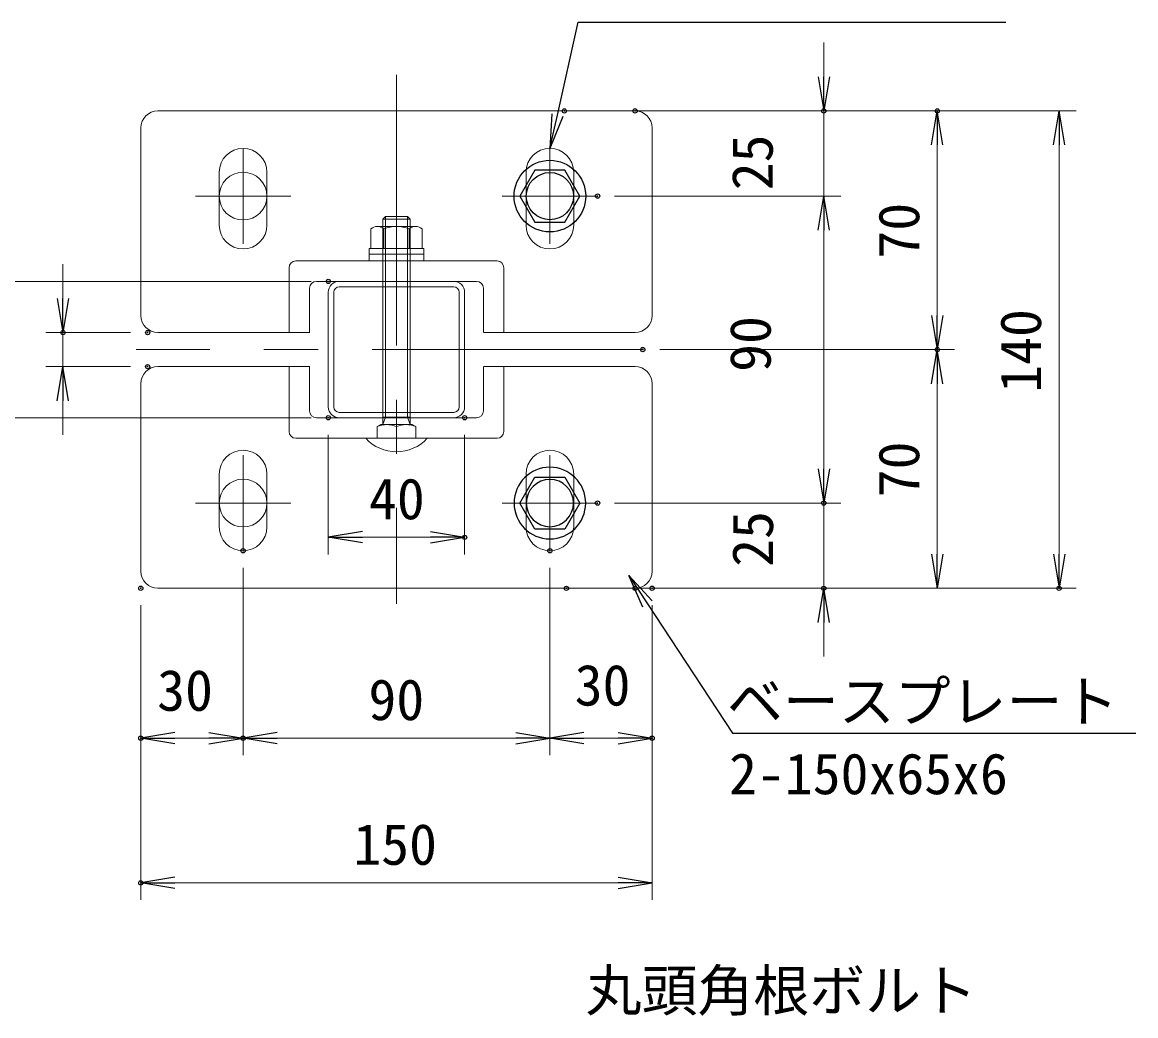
# Model space of a CAD drawing. Units: millimetres, scale not verified, with parts at other scales. Extents: x -4200 to 4200, y -2970 to 2970.
# Drawn here: x 1191 to 2498, y 172 to 1337 of the extents above; entities that cross this region are included whole.
import ezdxf
from ezdxf.enums import TextEntityAlignment as Align

# ---------------------------------------------------------------- set-up
doc = ezdxf.new("R2010")
doc.units = ezdxf.units.MM
doc.header["$LTSCALE"] = 10
doc.header["$PDMODE"] = 32
doc.header["$PDSIZE"] = 5
doc.linetypes.add('USER1', pattern=[50.8, 31.75, -6.35, 6.35, -6.35])
for name, color, linetype, lineweight in [('0-0_D-STR-DIM', 7, 'Continuous', 13), ('0-1_D-STR3', 3, 'Continuous', 13), ('0-2_D-BMK', 2, 'USER1', 13), ('0-5_0', 7, 'Continuous', 25), ('0-6_Defpoints', 7, 'Continuous', 25), ('0-7_D-STR-TXT', 7, 'Continuous', 25), ('0-B_40', 1, 'Continuous', 5)]:
    doc.layers.add(name, color=color, linetype=linetype, lineweight=lineweight)
doc.styles.add('ＭＳ ゴシック', font='')
doc.styles.get('ＭＳ ゴシック').set_extended_font_data('MS Gothic')

# ---------------------------------------------------------------- blocks, each defined once
blk = doc.blocks.new('_Open')
at = {"layer": '0-5_0'}
blk.add_line((-10, 1.667), (0, 0), dxfattribs=at)
blk.add_lwpolyline([(-10, -1.667), (0, 0), (-10, 0)], dxfattribs=at)
blk = doc.blocks.new('ベースプレート部品\u3000平面図')
at = {"layer": '0-1_D-STR3'}
for p, q in [((-6588.24, 53459.09), (-7988.24, 53459.09)), ((-8038.24, 53409.09), (-8038.24, 52859.09)), ((-6538.24, 52859.09), (-6538.24, 53409.09)), ((-7808.25, 53124.09), (-7808.25, 53279.08)), ((-7668.25, 53124.09), (-7668.25, 53279.08)), ((-6908.25, 53124.09), (-6908.25, 53279.08)), ((-6768.25, 53124.09), (-6768.25, 53279.08)), ((-6993.25, 53019.09), (-7583.25, 53019.09)), ((-7603.25, 52809.09), (-7603.25, 52999.09)), ((-6973.25, 52999.09), (-6973.25, 52809.09)), ((-7053.25, 52959.09), (-7523.25, 52959.09)), ((-7543.25, 52809.09), (-7543.25, 52939.09)), ((-7033.25, 52809.09), (-7033.25, 52939.09)), ((-7988.24, 52809.09), (-7542.4, 52809.09)), ((-7032.4, 52809.09), (-6588.24, 52809.09))]:
    blk.add_line(p, q, dxfattribs=at)
for centre, radius, start, end in [((-7988.24, 53409.09), 50, 90, 180), ((-6588.24, 53409.09), 50, 0, 90), ((-7738.25, 53279.08), 70, 0, 180), ((-6838.25, 53279.08), 70, 0, 180), ((-7738.25, 53124.09), 70, 180, 0), ((-6838.25, 53124.09), 70, 180, 0), ((-7583.25, 52999.09), 20, 90, 180), ((-6993.25, 52999.09), 20, 0, 90), ((-7523.25, 52939.09), 20, 90, 180), ((-7053.25, 52939.09), 20, 0, 90), ((-7988.24, 52859.09), 50, 180, 270), ((-6588.24, 52859.09), 50, 270, 0)]:
    blk.add_arc(centre, radius, start, end, dxfattribs=at)
blk = doc.blocks.new('M10-平')
at = {"layer": '0-5_0', "color": 3}
blk.add_lwpolyline([(76.28, -44.04), (76.28, 44.04), (0, 88.08), (-76.28, 44.04), (-76.28, -44.04), (0, -88.08)], close=True, dxfattribs=at)
for radius in [105.01, 69.26]:
    blk.add_circle((0, 0), radius, dxfattribs=at)
blk = doc.blocks.new('MLeader11')
at = {"layer": '0-7_D-STR-TXT'}
blk.add_line((1825.49, 1226.86), (1810.18, 1189.31), dxfattribs=at)
for points in [[(1818.99, 1228.33), (1843.58, 1337.27), (2338.06, 1337.27), (2345.26, 1337.27)], [(1812.48, 1229.79), (1810.18, 1189.31), (1818.99, 1228.33)]]:
    blk.add_lwpolyline(points, dxfattribs=at)
blk = doc.blocks.new('MLeader12')
at = {"layer": '0-7_D-STR-TXT'}
blk.add_line((1919.16, 651.32), (1902.72, 688.39), dxfattribs=at)
for points in [[(1930.3, 658.66), (1902.72, 688.39), (1924.73, 654.99)], [(1924.73, 654.99), (2024.65, 503.41), (2490.47, 503.41), (2497.67, 503.41)]]:
    blk.add_lwpolyline(points, dxfattribs=at)

msp = doc.modelspace()

# ---------------------------------------------------------------- linework, layer by layer
at = {"layer": '0-0_D-STR-DIM'}
for p, q in [((2131.53, 1273.36), (2131.53, 1313.36)), ((1847.2, 1233.36), (2284.82, 1233.36)), ((1930.2, 1233.36), (2151.53, 1233.36)), ((1930.2, 1233.36), (2427.77, 1233.36)), ((2131.53, 1133.36), (2131.53, 1233.36)), ((2264.82, 993.36), (2264.82, 1193.36)), ((2407.77, 1193.36), (2407.77, 713.36)), ((1886.2, 1133.36), (2151.53, 1133.36)), ((1886.2, 1133.36), (2151.53, 1133.36)), ((2131.53, 1093.36), (2131.53, 1053.36)), ((2131.53, 1093.36), (2131.53, 813.36)), ((1238.85, 1013.36), (1238.85, 1053.36)), ((1530.2, 1033.36), (1097.31, 1033.36)), ((1318.21, 973.36), (1218.85, 973.36)), ((1238.85, 933.36), (1238.85, 973.36)), ((1939.17, 953.36), (2284.82, 953.36)), ((1939.17, 953.36), (2284.82, 953.36)), ((1318.21, 933.36), (1218.85, 933.36)), ((2264.82, 713.36), (2264.82, 913.36)), ((1238.85, 893.36), (1238.85, 853.36)), ((1530.2, 873.36), (1097.31, 873.36)), ((1550.2, 853.36), (1550.2, 713.17)), ((1710.2, 853.36), (1710.2, 713.17)), ((2131.53, 813.36), (2131.53, 853.36)), ((1886.18, 773.36), (2151.53, 773.36)), ((1886.2, 773.36), (2151.53, 773.36)), ((2131.53, 773.36), (2131.53, 673.36)), ((1590.2, 733.17), (1670.2, 733.17)), ((1450.18, 697.4), (1450.18, 477.59)), ((1450.18, 697.4), (1450.18, 477.59)), ((1810.18, 697.4), (1810.18, 477.59)), ((1810.18, 697.4), (1810.18, 477.59)), ((1849.58, 673.36), (2284.82, 673.36)), ((1930.2, 673.36), (2151.53, 673.36)), ((1930.2, 673.36), (2427.77, 673.36)), ((1330.2, 653.4), (1330.2, 477.59)), ((1330.2, 653.4), (1330.2, 307.87)), ((1930.2, 653.4), (1930.2, 477.59)), ((1930.2, 653.4), (1930.2, 307.87)), ((2131.53, 633.36), (2131.53, 593.36)), ((1410.18, 497.59), (1370.2, 497.59)), ((1770.18, 497.59), (1490.18, 497.59)), ((1850.18, 497.59), (1890.2, 497.59)), ((1890.2, 327.87), (1370.2, 327.87))]:
    msp.add_line(p, q, dxfattribs=at)
at = {"layer": '0-1_D-STR3'}
for p, q in [((1607.08, 1097.76), (1653.27, 1097.76)), ((1614.18, 1106.16), (1617.38, 1109.36)), ((1614.2, 865.36), (1614.18, 1106.16)), ((1646.18, 1106.16), (1614.18, 1106.16)), ((1642.98, 1109.36), (1617.38, 1109.36)), ((1617.4, 874.16), (1617.38, 1109.36)), ((1643, 874.16), (1642.98, 1109.36)), ((1646.18, 1106.16), (1642.98, 1109.36)), ((1646.2, 865.36), (1646.18, 1106.16)), ((1600.2, 1071.76), (1600.2, 1094.96)), ((1615.2, 1071.76), (1615.2, 1094.96)), ((1645.2, 1071.76), (1645.2, 1094.96)), ((1660.2, 1071.76), (1660.2, 1094.96)), ((1598.2, 1071.76), (1598.2, 1065.36)), ((1600.2, 1071.76), (1660.2, 1071.76)), ((1598.2, 1065.36), (1662.2, 1065.36)), ((1607.6, 862.96), (1611.75, 865.36)), ((1607.6, 849.36), (1607.6, 862.96)), ((1648.64, 865.36), (1611.75, 865.36)), ((1646.2, 874.16), (1614.2, 874.16)), ((1614.2, 865.36), (1617.4, 874.16)), ((1646.2, 865.36), (1643, 874.16)), ((1652.8, 862.96), (1648.64, 865.36)), ((1652.8, 849.36), (1652.8, 862.96)), ((1666.2, 849.36), (1594.2, 849.36))]:
    msp.add_line(p, q, dxfattribs=at)
msp.add_lwpolyline([(1598.2, 1071.76), (1662.2, 1071.76), (1662.2, 1065.36)], dxfattribs=at)
msp.add_lwpolyline([(1598.2, 1065.36), (1662.2, 1065.36), (1662.2, 1057.36), (1598.2, 1057.36)], close=True, dxfattribs=at)
for centre in [(1450.2, 1133.36), (1450.2, 773.36)]:
    msp.add_circle(centre, 28, dxfattribs=at)
for centre, radius, start, end in [((1607.7, 1086.38), 11.39, 48.83491, 131.16509), ((1630.2, 1056.18), 41.58, 68.85295, 111.14705), ((1652.7, 1086.37), 11.4, 48.86505, 131.13495), ((1618.9, 837.35), 27.99, 66.18668, 113.81332), ((1641.5, 837.56), 27.8, 66.0128, 113.9872), ((1630.2, 881.86), 48.5, 222.07502, 317.92498)]:
    msp.add_arc(centre, radius, start, end, dxfattribs=at)
at = {"layer": '0-2_D-BMK'}
for p, q in [((1630.2, 1275.57), (1630.2, 655.29)), ((1450.2, 1189.36), (1450.2, 1077.36)), ((1810.2, 1189.36), (1810.2, 1077.36)), ((1394.2, 1133.36), (1506.2, 1133.36)), ((1866.2, 1133.36), (1754.2, 1133.36)), ((1919.17, 953.36), (1324.78, 953.36)), ((1450.2, 717.36), (1450.2, 829.36)), ((1810.2, 717.36), (1810.2, 829.36)), ((1394.2, 773.36), (1506.2, 773.36)), ((1866.2, 773.36), (1754.2, 773.36))]:
    msp.add_line(p, q, dxfattribs=at)
at = {"layer": '0-6_Defpoints'}
for p in [(1827.2, 1233.36), (1910.2, 1233.36), (2131.53, 1233.36), (2264.82, 1233.36), (1866.2, 1133.36), (1550.2, 1033.36), (1238.85, 973.36), (1338.21, 973.36), (1919.17, 953.36), (1919.17, 953.36), (2264.82, 953.36), (1338.21, 933.36), (1550.2, 873.36), (1550.2, 873.36), (1710.2, 873.36), (1866.18, 773.36), (1866.2, 773.36), (2131.53, 773.36), (1710.2, 733.17), (1450.18, 717.4), (1810.18, 717.4), (1330.2, 673.4), (1829.58, 673.36), (1910.2, 673.36), (1930.2, 673.4), (2131.53, 673.36), (2407.77, 673.36), (1330.2, 497.59), (1450.18, 497.59), (1930.2, 497.59), (1330.2, 327.87)]:
    msp.add_point(p, dxfattribs=at)
at = {"layer": '0-B_40'}
for p, q in [((1563, 1033.36), (1697.4, 1033.36)), ((1550.2, 1020.56), (1550.2, 886.16)), ((1556.6, 1020.56), (1556.6, 886.16)), ((1563, 1026.96), (1697.4, 1026.96)), ((1703.8, 1020.56), (1703.8, 886.16)), ((1710.2, 1020.56), (1710.2, 886.16)), ((1563, 879.76), (1697.4, 879.76)), ((1563, 873.36), (1697.4, 873.36))]:
    msp.add_line(p, q, dxfattribs=at)
for centre, radius, start, end in [((1563, 1020.56), 12.8, 90, 180), ((1697.4, 1020.56), 12.8, 0, 90), ((1563, 1020.56), 6.4, 90, 180), ((1697.4, 1020.56), 6.4, 0, 90), ((1563, 886.16), 12.8, 180, 270), ((1563, 886.16), 6.4, 180, 270), ((1697.4, 886.16), 12.8, 270, 0), ((1697.4, 886.16), 6.4, 270, 0)]:
    msp.add_arc(centre, radius, start, end, dxfattribs=at)

# ---------------------------------------------------------------- block references
at = {"layer": '0-0_D-STR-DIM', "xscale": 4, "yscale": 4}
for p, rotation in [((2131.53, 1233.36), 270), ((2264.82, 1233.36), 90), ((2407.77, 1233.36), 90), ((2131.53, 1133.36), 90), ((2131.53, 1133.36), 90), ((1238.85, 973.36), 270), ((2264.82, 953.36), 270), ((2264.82, 953.36), 90), ((1238.85, 933.36), 90), ((2131.53, 773.36), 270), ((2131.53, 773.36), 270), ((1550.2, 733.17), 180), ((2264.82, 673.36), 270), ((2407.77, 673.36), 270), ((2131.53, 673.36), 90), ((1330.2, 497.59), 180), ((1450.18, 497.59), 180), ((1810.18, 497.59), 180), ((1330.2, 327.87), 180)]:
    msp.add_blockref('_Open', p, dxfattribs=dict(at, rotation=rotation))
for p in [(1710.2, 733.17), (1450.18, 497.59), (1810.18, 497.59), (1930.2, 497.59), (1930.2, 327.87)]:
    msp.add_blockref('_Open', p, dxfattribs=at)
at = {"layer": '0-1_D-STR3', "xscale": 0.4, "yscale": 0.4}
msp.add_blockref('ベースプレート部品\u3000平面図', (4545.5, -20150.28), dxfattribs=at)
at = {"layer": '0-1_D-STR3', "yscale": 0.4}
for name, p, xscale, rotation in [('M10-平', (1810.2, 1133.36), 0.4, 30), ('ベースプレート部品\u3000平面図', (4545.5, 22056.99), -0.4, 180), ('M10-平', (1810.2, 773.36), -0.4, 150)]:
    msp.add_blockref(name, p, dxfattribs=dict(at, xscale=xscale, rotation=rotation))
at = {"layer": '0-7_D-STR-TXT'}
for name in ['MLeader11', 'MLeader12']:
    msp.add_blockref(name, (0, 0), dxfattribs=at)

# ---------------------------------------------------------------- texts
at = {"layer": '0-0_D-STR-DIM', "style": 'ＭＳ ゴシック'}
for s, p in [('25', (2086.12, 1140.19)), ('70', (2258.07, 1060.11)), ('140', (2401.02, 902.71)), ('90', (2083.78, 927.23)), ('70', (2258.07, 780.11)), ('25', (2086.49, 698.56))]:
    msp.add_text(s, height=48.09, rotation=90, dxfattribs=at).set_placement(p, align=Align.BOTTOM_LEFT)
for s, p in [('40', (1597.95, 739.92)), ('30', (1349.4, 515.25)), ('30', (1839.33, 521.39)), ('90', (1597.3, 504.34)), ('150', (1579.55, 334.62))]:
    msp.add_text(s, height=48.09, dxfattribs=at).set_placement(p, align=Align.BOTTOM_LEFT)
at = {"layer": '0-7_D-STR-TXT', "style": 'ＭＳ ゴシック'}
for s, p in [('ベースプレート', (2018.02, 502.31)), ('2-150x65x6 ', (2020.47, 417.42)), ('丸頭角根ボルト', (1852.19, 163.18))]:
    msp.add_text(s, height=48.09, dxfattribs=at).set_placement(p, align=Align.BOTTOM_LEFT)

doc.saveas('drawing.dxf')
